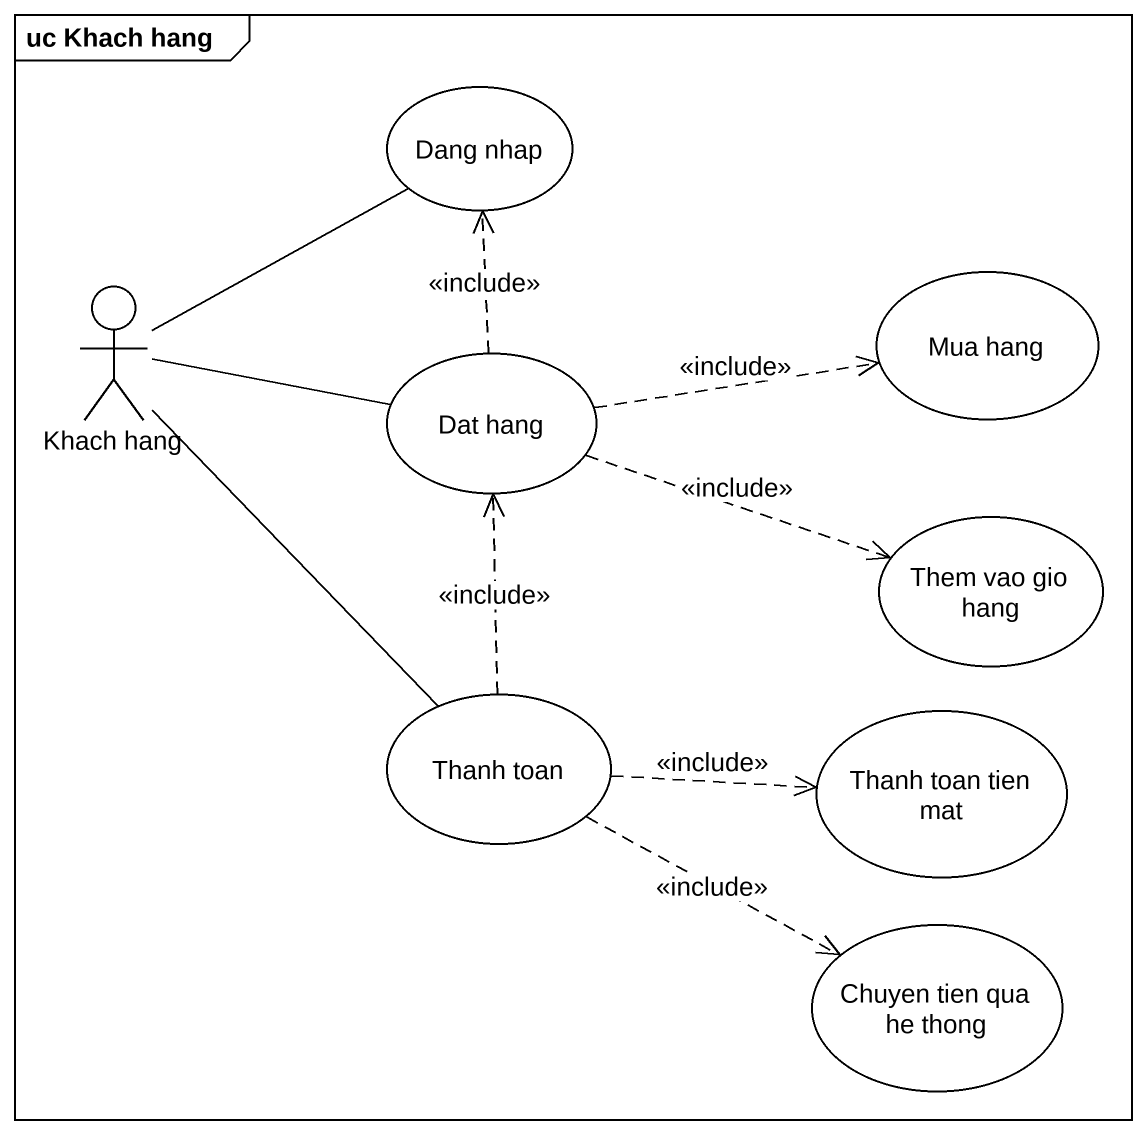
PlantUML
@startuml
mainframe uc Khach hang
usecase "Dang nhap" as Dang_nhap
usecase "Mua hang" as Mua_hang
actor "Khach hang" as Khach_hang
usecase "Dat hang" as Dat_hang
usecase "Them vao gio hang" as Them_vao_gio_hang
usecase "Thanh toan" as Thanh_toan
usecase "Thanh toan tien mat" as Thanh_toan_tien_mat
usecase "Chuyen tien qua he thong" as Chuyen_tien_qua_he_thong
Khach_hang -up- Dang_nhap
Khach_hang -right- Dat_hang
Khach_hang -- Thanh_toan
Dat_hang .up.> Dang_nhap : <<include>>
Dat_hang .right.> Mua_hang : <<include>>
Dat_hang .right.> Them_vao_gio_hang : <<include>>
Thanh_toan .up.> Dat_hang : <<include>>
Thanh_toan .right.> Thanh_toan_tien_mat : <<include>>
Thanh_toan .right.> Chuyen_tien_qua_he_thong : <<include>>
@enduml
